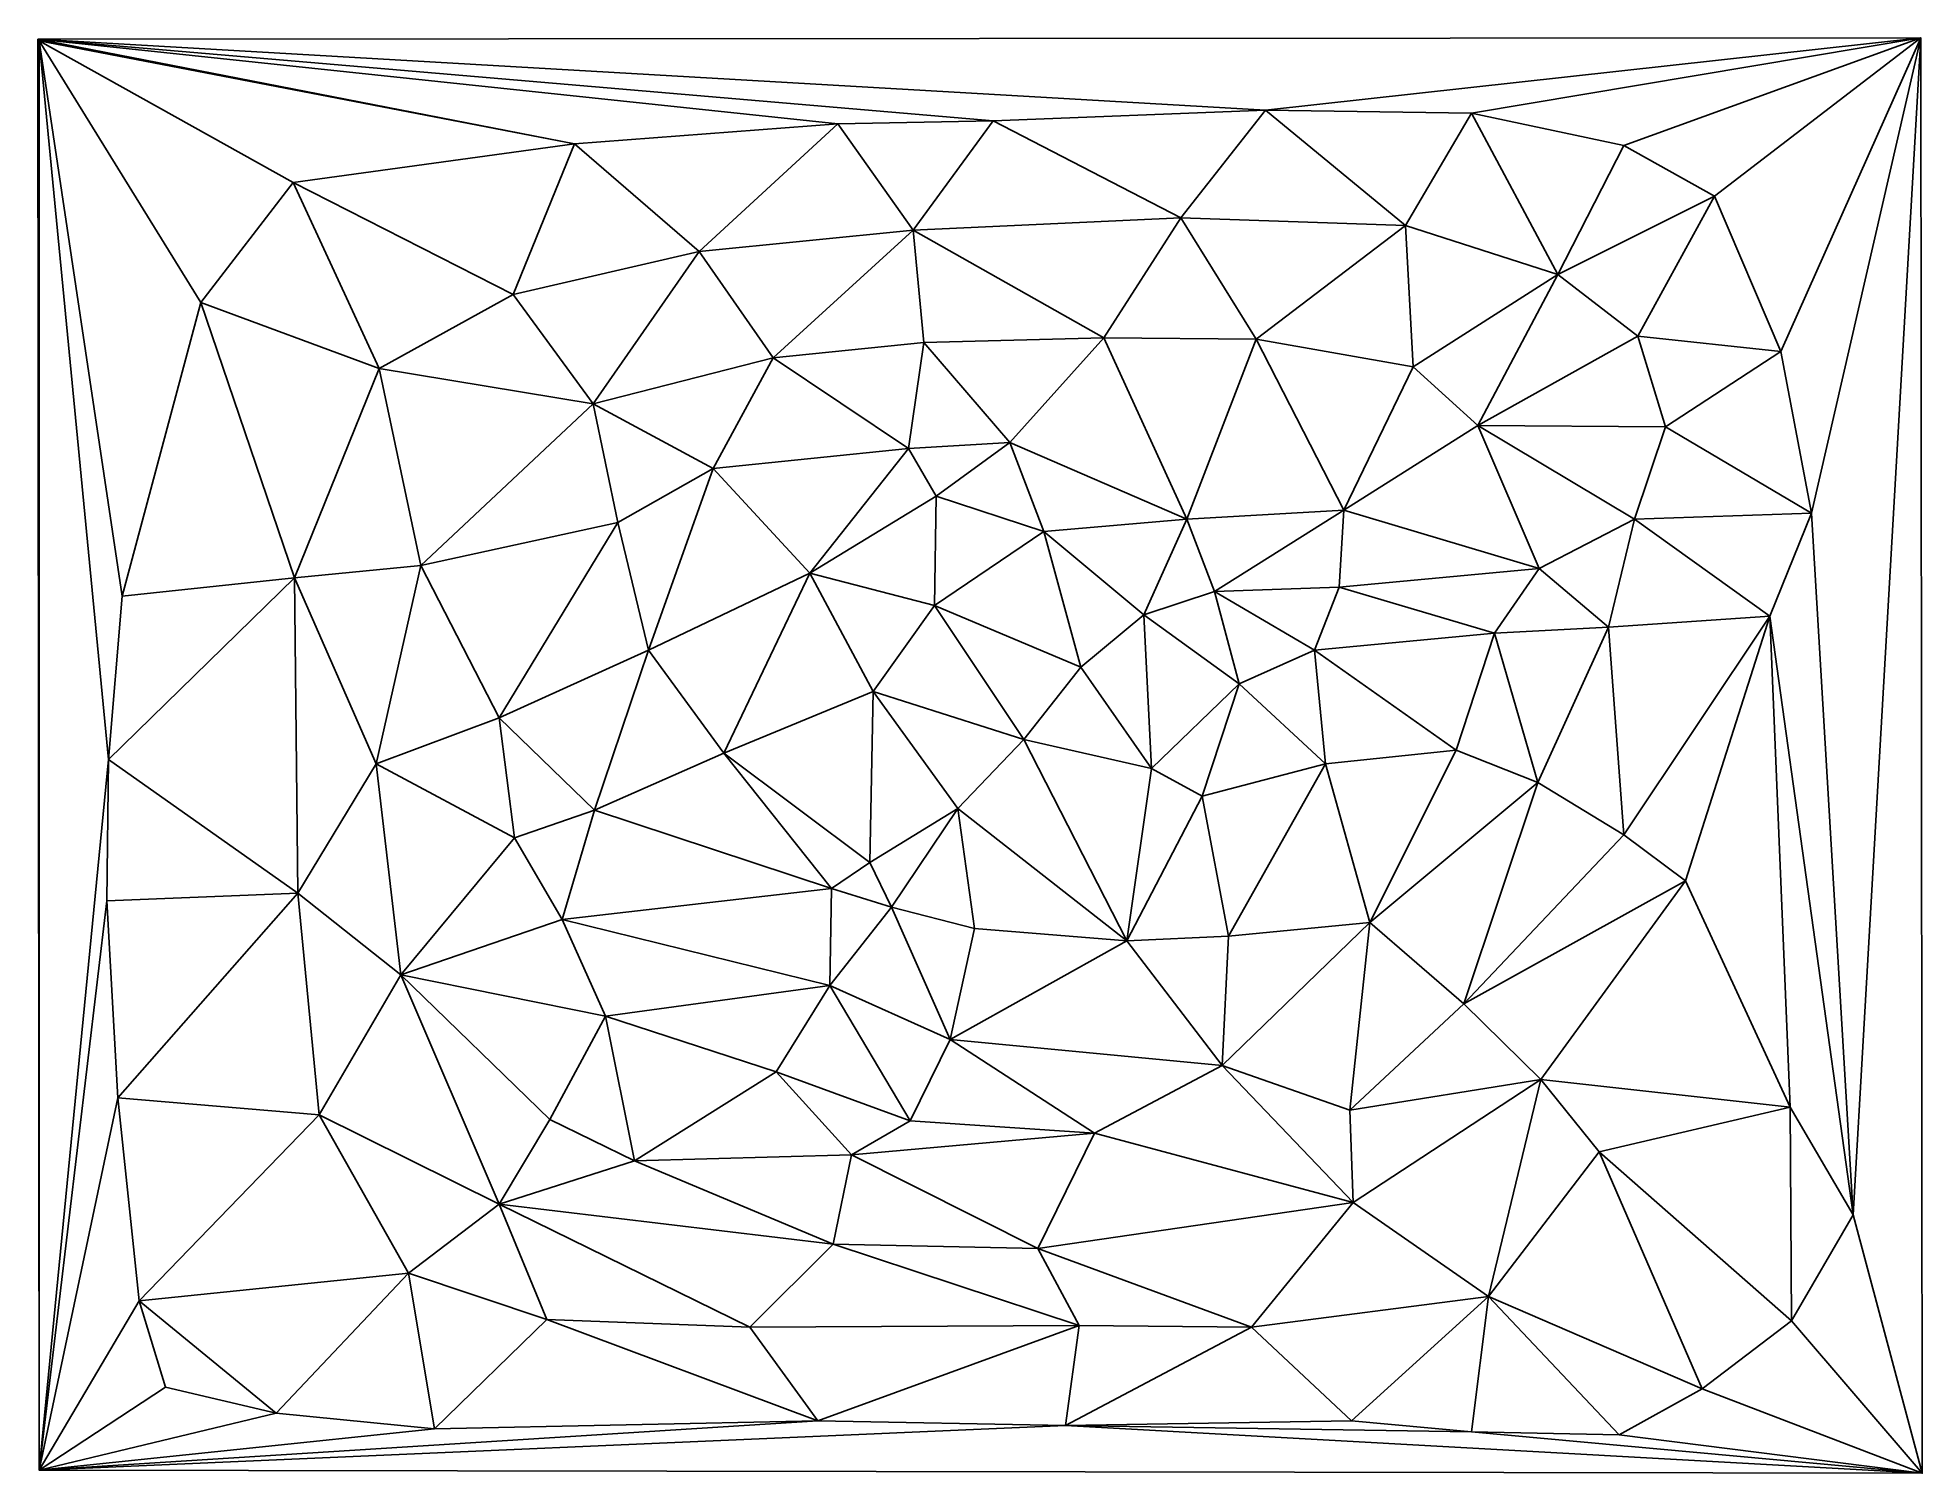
# Model space of a CAD drawing. Header units: metres. Extents: x 6 to 9939, y 14 to 7580.
import ezdxf

# ---------------------------------------------------------------- set-up
doc = ezdxf.new("R2010")
doc.units = ezdxf.units.M

msp = doc.modelspace()

# ---------------------------------------------------------------- linework, layer by layer
at = {"layer": 'UNCON', "linetype": 'CONTINUOUS'}
for points in [[(6.082, 7571.457, 2500), (9931.076, 7579.566, 2500), (6476.789, 7198.459, 3000), (6.082, 7571.457, 2500)], [(6.082, 7571.457, 2500), (14.19, 7563.349, 2500), (14.19, 30.407, 2500), (6.082, 7571.457, 2500)], [(6.082, 7571.457, 2500), (2836.003, 7020.069, 3000), (14.19, 7563.349, 2500), (6.082, 7571.457, 2500)], [(6.082, 7571.457, 2500), (4222.583, 7125.481, 3000), (2836.003, 7020.069, 3000), (6.082, 7571.457, 2500)], [(6.082, 7571.457, 2500), (5041.557, 7141.699, 3000), (4222.583, 7125.481, 3000), (6.082, 7571.457, 2500)], [(6.082, 7571.457, 2500), (6476.789, 7198.459, 3000), (5041.557, 7141.699, 3000), (6.082, 7571.457, 2500)], [(14.19, 30.407, 2500), (14.19, 7563.349, 2500), (379.08, 3776.607, 3000), (14.19, 30.407, 2500)], [(14.19, 7563.349, 2500), (452.058, 4636.124, 3000), (379.08, 3776.607, 3000), (14.19, 7563.349, 2500)], [(14.19, 7563.349, 2500), (865.599, 6184.877, 3000), (452.058, 4636.124, 3000), (14.19, 7563.349, 2500)], [(14.19, 7563.349, 2500), (1352.118, 6817.352, 3000), (865.599, 6184.877, 3000), (14.19, 7563.349, 2500)], [(14.19, 7563.349, 2500), (2836.003, 7020.069, 3000), (1352.118, 6817.352, 3000), (14.19, 7563.349, 2500)], [(6476.789, 7198.459, 3000), (9931.076, 7579.566, 2500), (7563.349, 7182.242, 3000), (6476.789, 7198.459, 3000)], [(7563.349, 7182.242, 3000), (9931.076, 7579.566, 2500), (8366.106, 7011.96, 3000), (7563.349, 7182.242, 3000)], [(8366.106, 7011.96, 3000), (9931.076, 7579.566, 2500), (8844.516, 6744.374, 3000), (8366.106, 7011.96, 3000)], [(8844.516, 6744.374, 3000), (9931.076, 7579.566, 2500), (9193.189, 5925.4, 3000), (8844.516, 6744.374, 3000)], [(9193.189, 5925.4, 3000), (9931.076, 7579.566, 2500), (9355.362, 5073.991, 3000), (9193.189, 5925.4, 3000)], [(9355.362, 5073.991, 3000), (9931.076, 7579.566, 2500), (9574.296, 1376.444, 3000), (9355.362, 5073.991, 3000)], [(9574.296, 1376.444, 3000), (9931.076, 7579.566, 2500), (9939.185, 14.19, 2500), (9574.296, 1376.444, 3000)], [(5041.557, 7141.699, 3000), (6476.789, 7198.459, 3000), (6030.813, 6630.853, 3500), (5041.557, 7141.699, 3000)], [(6030.813, 6630.853, 3500), (6476.789, 7198.459, 3000), (7214.677, 6590.31, 3500), (6030.813, 6630.853, 3500)], [(6476.789, 7198.459, 3000), (7563.349, 7182.242, 3000), (7214.677, 6590.31, 3500), (6476.789, 7198.459, 3000)], [(7214.677, 6590.31, 3500), (7563.349, 7182.242, 3000), (8017.434, 6330.833, 3500), (7214.677, 6590.31, 3500)], [(7563.349, 7182.242, 3000), (8366.106, 7011.96, 3000), (8017.434, 6330.833, 3500), (7563.349, 7182.242, 3000)], [(2836.003, 7020.069, 3000), (4222.583, 7125.481, 3000), (3492.804, 6452.463, 3500), (2836.003, 7020.069, 3000)], [(3492.804, 6452.463, 3500), (4222.583, 7125.481, 3000), (4619.907, 6565.984, 3500), (3492.804, 6452.463, 3500)], [(4222.583, 7125.481, 3000), (5041.557, 7141.699, 3000), (4619.907, 6565.984, 3500), (4222.583, 7125.481, 3000)], [(4619.907, 6565.984, 3500), (5041.557, 7141.699, 3000), (6030.813, 6630.853, 3500), (4619.907, 6565.984, 3500)], [(1352.118, 6817.352, 3000), (2836.003, 7020.069, 3000), (2511.656, 6225.421, 3500), (1352.118, 6817.352, 3000)], [(2511.656, 6225.421, 3500), (2836.003, 7020.069, 3000), (3492.804, 6452.463, 3500), (2511.656, 6225.421, 3500)], [(8017.434, 6330.833, 3500), (8366.106, 7011.96, 3000), (8844.516, 6744.374, 3000), (8017.434, 6330.833, 3500)], [(865.599, 6184.877, 3000), (1352.118, 6817.352, 3000), (1806.203, 5836.205, 3500), (865.599, 6184.877, 3000)], [(1352.118, 6817.352, 3000), (2511.656, 6225.421, 3500), (1806.203, 5836.205, 3500), (1352.118, 6817.352, 3000)], [(8017.434, 6330.833, 3500), (8844.516, 6744.374, 3000), (8439.084, 6006.487, 3500), (8017.434, 6330.833, 3500)], [(8439.084, 6006.487, 3500), (8844.516, 6744.374, 3000), (9193.189, 5925.4, 3000), (8439.084, 6006.487, 3500)], [(3492.804, 6452.463, 3500), (4619.907, 6565.984, 3500), (3882.019, 5892.966, 4000), (3492.804, 6452.463, 3500)], [(3882.019, 5892.966, 4000), (4619.907, 6565.984, 3500), (4676.667, 5974.052, 4000), (3882.019, 5892.966, 4000)], [(4619.907, 6565.984, 3500), (6030.813, 6630.853, 3500), (5625.38, 5998.378, 4000), (4619.907, 6565.984, 3500)], [(4619.907, 6565.984, 3500), (5625.38, 5998.378, 4000), (4676.667, 5974.052, 4000), (4619.907, 6565.984, 3500)], [(5625.38, 5998.378, 4000), (6030.813, 6630.853, 3500), (6428.137, 5990.269, 4000), (5625.38, 5998.378, 4000)], [(6030.813, 6630.853, 3500), (7214.677, 6590.31, 3500), (6428.137, 5990.269, 4000), (6030.813, 6630.853, 3500)], [(6428.137, 5990.269, 4000), (7214.677, 6590.31, 3500), (7255.22, 5844.314, 4000), (6428.137, 5990.269, 4000)], [(7214.677, 6590.31, 3500), (8017.434, 6330.833, 3500), (7255.22, 5844.314, 4000), (7214.677, 6590.31, 3500)], [(2511.656, 6225.421, 3500), (3492.804, 6452.463, 3500), (2933.306, 5649.706, 4000), (2511.656, 6225.421, 3500)], [(2933.306, 5649.706, 4000), (3492.804, 6452.463, 3500), (3882.019, 5892.966, 4000), (2933.306, 5649.706, 4000)], [(7255.22, 5844.314, 4000), (8017.434, 6330.833, 3500), (7595.783, 5536.185, 4000), (7255.22, 5844.314, 4000)], [(7595.783, 5536.185, 4000), (8017.434, 6330.833, 3500), (8439.084, 6006.487, 3500), (7595.783, 5536.185, 4000)], [(452.058, 4636.124, 3000), (865.599, 6184.877, 3000), (1360.227, 4733.428, 3500), (452.058, 4636.124, 3000)], [(865.599, 6184.877, 3000), (1806.203, 5836.205, 3500), (1360.227, 4733.428, 3500), (865.599, 6184.877, 3000)], [(1806.203, 5836.205, 3500), (2511.656, 6225.421, 3500), (2933.306, 5649.706, 4000), (1806.203, 5836.205, 3500)], [(3882.019, 5892.966, 4000), (4676.667, 5974.052, 4000), (4595.581, 5414.555, 4500), (3882.019, 5892.966, 4000)], [(4595.581, 5414.555, 4500), (4676.667, 5974.052, 4000), (5130.752, 5446.99, 4500), (4595.581, 5414.555, 4500)], [(4676.667, 5974.052, 4000), (5625.38, 5998.378, 4000), (5130.752, 5446.99, 4500), (4676.667, 5974.052, 4000)], [(5130.752, 5446.99, 4500), (5625.38, 5998.378, 4000), (6063.248, 5041.557, 4000), (5130.752, 5446.99, 4500)], [(5625.38, 5998.378, 4000), (6428.137, 5990.269, 4000), (6063.248, 5041.557, 4000), (5625.38, 5998.378, 4000)], [(6063.248, 5041.557, 4000), (6428.137, 5990.269, 4000), (6890.33, 5090.209, 4000), (6063.248, 5041.557, 4000)], [(6428.137, 5990.269, 4000), (7255.22, 5844.314, 4000), (6890.33, 5090.209, 4000), (6428.137, 5990.269, 4000)], [(7595.783, 5536.185, 4000), (8439.084, 6006.487, 3500), (8585.04, 5528.076, 3500), (7595.783, 5536.185, 4000)], [(8439.084, 6006.487, 3500), (9193.189, 5925.4, 3000), (8585.04, 5528.076, 3500), (8439.084, 6006.487, 3500)], [(2933.306, 5649.706, 4000), (3882.019, 5892.966, 4000), (3565.782, 5309.142, 4500), (2933.306, 5649.706, 4000)], [(3565.782, 5309.142, 4500), (3882.019, 5892.966, 4000), (4595.581, 5414.555, 4500), (3565.782, 5309.142, 4500)], [(8585.04, 5528.076, 3500), (9193.189, 5925.4, 3000), (9355.362, 5073.991, 3000), (8585.04, 5528.076, 3500)], [(1360.227, 4733.428, 3500), (1806.203, 5836.205, 3500), (2025.137, 4798.297, 4000), (1360.227, 4733.428, 3500)], [(1806.203, 5836.205, 3500), (2933.306, 5649.706, 4000), (2025.137, 4798.297, 4000), (1806.203, 5836.205, 3500)], [(6890.33, 5090.209, 4000), (7255.22, 5844.314, 4000), (7595.783, 5536.185, 4000), (6890.33, 5090.209, 4000)], [(2025.137, 4798.297, 4000), (2933.306, 5649.706, 4000), (3063.045, 5025.339, 4500), (2025.137, 4798.297, 4000)], [(2933.306, 5649.706, 4000), (3565.782, 5309.142, 4500), (3063.045, 5025.339, 4500), (2933.306, 5649.706, 4000)], [(6890.33, 5090.209, 4000), (7595.783, 5536.185, 4000), (7920.13, 4782.08, 3500), (6890.33, 5090.209, 4000)], [(7595.783, 5536.185, 4000), (8422.866, 5041.557, 3500), (7920.13, 4782.08, 3500), (7595.783, 5536.185, 4000)], [(7595.783, 5536.185, 4000), (8585.04, 5528.076, 3500), (8422.866, 5041.557, 3500), (7595.783, 5536.185, 4000)], [(8422.866, 5041.557, 3500), (8585.04, 5528.076, 3500), (9355.362, 5073.991, 3000), (8422.866, 5041.557, 3500)], [(3565.782, 5309.142, 4500), (4595.581, 5414.555, 4500), (4076.627, 4757.754, 4500), (3565.782, 5309.142, 4500)], [(4076.627, 4757.754, 4500), (4595.581, 5414.555, 4500), (4741.537, 5163.187, 4500), (4076.627, 4757.754, 4500)], [(4595.581, 5414.555, 4500), (5130.752, 5446.99, 4500), (4741.537, 5163.187, 4500), (4595.581, 5414.555, 4500)], [(4741.537, 5163.187, 4500), (5130.752, 5446.99, 4500), (5309.142, 4976.687, 4000), (4741.537, 5163.187, 4500)], [(5130.752, 5446.99, 4500), (6063.248, 5041.557, 4000), (5309.142, 4976.687, 4000), (5130.752, 5446.99, 4500)], [(3063.045, 5025.339, 4500), (3565.782, 5309.142, 4500), (3225.218, 4352.321, 4500), (3063.045, 5025.339, 4500)], [(3225.218, 4352.321, 4500), (3565.782, 5309.142, 4500), (4076.627, 4757.754, 4500), (3225.218, 4352.321, 4500)], [(4076.627, 4757.754, 4500), (4741.537, 5163.187, 4500), (4733.428, 4587.472, 4000), (4076.627, 4757.754, 4500)], [(4733.428, 4587.472, 4000), (4741.537, 5163.187, 4500), (5309.142, 4976.687, 4000), (4733.428, 4587.472, 4000)], [(6063.248, 5041.557, 4000), (6890.33, 5090.209, 4000), (6209.203, 4660.45, 3500), (6063.248, 5041.557, 4000)], [(6209.203, 4660.45, 3500), (6890.33, 5090.209, 4000), (6866.004, 4684.776, 3500), (6209.203, 4660.45, 3500)], [(6866.004, 4684.776, 3500), (6890.33, 5090.209, 4000), (7920.13, 4782.08, 3500), (6866.004, 4684.776, 3500)], [(8422.866, 5041.557, 3500), (9355.362, 5073.991, 3000), (9136.428, 4530.711, 3000), (8422.866, 5041.557, 3500)], [(9136.428, 4530.711, 3000), (9355.362, 5073.991, 3000), (9574.296, 1376.444, 3000), (9136.428, 4530.711, 3000)], [(2025.137, 4798.297, 4000), (3063.045, 5025.339, 4500), (2438.678, 3995.54, 4500), (2025.137, 4798.297, 4000)], [(2438.678, 3995.54, 4500), (3063.045, 5025.339, 4500), (3225.218, 4352.321, 4500), (2438.678, 3995.54, 4500)], [(4733.428, 4587.472, 4000), (5309.142, 4976.687, 4000), (5503.75, 4263.126, 3500), (4733.428, 4587.472, 4000)], [(5309.142, 4976.687, 4000), (6063.248, 5041.557, 4000), (5836.205, 4538.82, 3500), (5309.142, 4976.687, 4000)], [(5309.142, 4976.687, 4000), (5836.205, 4538.82, 3500), (5503.75, 4263.126, 3500), (5309.142, 4976.687, 4000)], [(5836.205, 4538.82, 3500), (6063.248, 5041.557, 4000), (6209.203, 4660.45, 3500), (5836.205, 4538.82, 3500)], [(7920.13, 4782.08, 3500), (8422.866, 5041.557, 3500), (8285.019, 4473.951, 3000), (7920.13, 4782.08, 3500)], [(8285.019, 4473.951, 3000), (8422.866, 5041.557, 3500), (9136.428, 4530.711, 3000), (8285.019, 4473.951, 3000)], [(1360.227, 4733.428, 3500), (2025.137, 4798.297, 4000), (1789.986, 3752.281, 4000), (1360.227, 4733.428, 3500)], [(1789.986, 3752.281, 4000), (2025.137, 4798.297, 4000), (2438.678, 3995.54, 4500), (1789.986, 3752.281, 4000)], [(6866.004, 4684.776, 3500), (7920.13, 4782.08, 3500), (7684.979, 4441.516, 3000), (6866.004, 4684.776, 3500)], [(7684.979, 4441.516, 3000), (7920.13, 4782.08, 3500), (8285.019, 4473.951, 3000), (7684.979, 4441.516, 3000)], [(379.08, 3776.607, 3000), (1360.227, 4733.428, 3500), (1376.444, 3071.153, 3500), (379.08, 3776.607, 3000)], [(379.08, 3776.607, 3000), (452.058, 4636.124, 3000), (1360.227, 4733.428, 3500), (379.08, 3776.607, 3000)], [(1360.227, 4733.428, 3500), (1789.986, 3752.281, 4000), (1376.444, 3071.153, 3500), (1360.227, 4733.428, 3500)], [(3225.218, 4352.321, 4500), (4076.627, 4757.754, 4500), (3622.542, 3809.041, 4000), (3225.218, 4352.321, 4500)], [(3622.542, 3809.041, 4000), (4076.627, 4757.754, 4500), (4409.082, 4133.387, 4000), (3622.542, 3809.041, 4000)], [(4076.627, 4757.754, 4500), (4733.428, 4587.472, 4000), (4409.082, 4133.387, 4000), (4076.627, 4757.754, 4500)], [(6209.203, 4660.45, 3500), (6866.004, 4684.776, 3500), (6736.266, 4352.321, 3000), (6209.203, 4660.45, 3500)], [(6736.266, 4352.321, 3000), (6866.004, 4684.776, 3500), (7684.979, 4441.516, 3000), (6736.266, 4352.321, 3000)], [(4409.082, 4133.387, 4000), (4733.428, 4587.472, 4000), (5203.73, 3882.019, 3500), (4409.082, 4133.387, 4000)], [(4733.428, 4587.472, 4000), (5503.75, 4263.126, 3500), (5203.73, 3882.019, 3500), (4733.428, 4587.472, 4000)], [(5836.205, 4538.82, 3500), (6209.203, 4660.45, 3500), (6338.942, 4173.931, 3000), (5836.205, 4538.82, 3500)], [(6209.203, 4660.45, 3500), (6736.266, 4352.321, 3000), (6338.942, 4173.931, 3000), (6209.203, 4660.45, 3500)], [(5503.75, 4263.126, 3500), (5836.205, 4538.82, 3500), (5876.748, 3727.955, 3000), (5503.75, 4263.126, 3500)], [(5836.205, 4538.82, 3500), (6338.942, 4173.931, 3000), (5876.748, 3727.955, 3000), (5836.205, 4538.82, 3500)], [(7684.979, 4441.516, 3000), (8285.019, 4473.951, 3000), (7912.021, 3654.977, 3000), (7684.979, 4441.516, 3000)], [(7912.021, 3654.977, 3000), (8285.019, 4473.951, 3000), (8366.106, 3379.282, 3000), (7912.021, 3654.977, 3000)], [(8285.019, 4473.951, 3000), (9136.428, 4530.711, 3000), (8366.106, 3379.282, 3000), (8285.019, 4473.951, 3000)], [(8366.106, 3379.282, 3000), (9136.428, 4530.711, 3000), (8690.452, 3136.023, 3000), (8366.106, 3379.282, 3000)], [(8690.452, 3136.023, 3000), (9136.428, 4530.711, 3000), (9241.841, 1944.05, 3000), (8690.452, 3136.023, 3000)], [(9136.428, 4530.711, 3000), (9574.296, 1376.444, 3000), (9241.841, 1944.05, 3000), (9136.428, 4530.711, 3000)], [(6736.266, 4352.321, 3000), (7684.979, 4441.516, 3000), (7482.262, 3825.258, 3000), (6736.266, 4352.321, 3000)], [(7482.262, 3825.258, 3000), (7684.979, 4441.516, 3000), (7912.021, 3654.977, 3000), (7482.262, 3825.258, 3000)], [(2438.678, 3995.54, 4500), (3225.218, 4352.321, 4500), (2941.415, 3509.021, 4000), (2438.678, 3995.54, 4500)], [(2941.415, 3509.021, 4000), (3225.218, 4352.321, 4500), (3622.542, 3809.041, 4000), (2941.415, 3509.021, 4000)], [(6338.942, 4173.931, 3000), (6736.266, 4352.321, 3000), (6793.026, 3752.281, 3000), (6338.942, 4173.931, 3000)], [(6736.266, 4352.321, 3000), (7482.262, 3825.258, 3000), (6793.026, 3752.281, 3000), (6736.266, 4352.321, 3000)], [(5203.73, 3882.019, 3500), (5503.75, 4263.126, 3500), (5876.748, 3727.955, 3000), (5203.73, 3882.019, 3500)], [(5876.748, 3727.955, 3000), (6338.942, 4173.931, 3000), (6144.334, 3581.999, 3000), (5876.748, 3727.955, 3000)], [(6144.334, 3581.999, 3000), (6338.942, 4173.931, 3000), (6793.026, 3752.281, 3000), (6144.334, 3581.999, 3000)], [(3622.542, 3809.041, 4000), (4409.082, 4133.387, 4000), (4392.864, 3233.327, 3500), (3622.542, 3809.041, 4000)], [(4392.864, 3233.327, 3500), (4409.082, 4133.387, 4000), (4855.058, 3517.13, 3500), (4392.864, 3233.327, 3500)], [(4409.082, 4133.387, 4000), (5203.73, 3882.019, 3500), (4855.058, 3517.13, 3500), (4409.082, 4133.387, 4000)], [(1789.986, 3752.281, 4000), (2438.678, 3995.54, 4500), (2519.765, 3363.065, 4000), (1789.986, 3752.281, 4000)], [(2438.678, 3995.54, 4500), (2941.415, 3509.021, 4000), (2519.765, 3363.065, 4000), (2438.678, 3995.54, 4500)], [(4855.058, 3517.13, 3500), (5203.73, 3882.019, 3500), (5747.01, 2819.785, 3500), (4855.058, 3517.13, 3500)], [(5203.73, 3882.019, 3500), (5876.748, 3727.955, 3000), (5747.01, 2819.785, 3500), (5203.73, 3882.019, 3500)], [(14.19, 30.407, 2500), (379.08, 3776.607, 3000), (370.971, 3030.61, 3000), (14.19, 30.407, 2500)], [(370.971, 3030.61, 3000), (379.08, 3776.607, 3000), (1376.444, 3071.153, 3500), (370.971, 3030.61, 3000)], [(2941.415, 3509.021, 4000), (3622.542, 3809.041, 4000), (4190.148, 3095.479, 3500), (2941.415, 3509.021, 4000)], [(3622.542, 3809.041, 4000), (4392.864, 3233.327, 3500), (4190.148, 3095.479, 3500), (3622.542, 3809.041, 4000)], [(6793.026, 3752.281, 3000), (7482.262, 3825.258, 3000), (7028.177, 2917.089, 3500), (6793.026, 3752.281, 3000)], [(7028.177, 2917.089, 3500), (7482.262, 3825.258, 3000), (7912.021, 3654.977, 3000), (7028.177, 2917.089, 3500)], [(1376.444, 3071.153, 3500), (1789.986, 3752.281, 4000), (1919.724, 2641.395, 4000), (1376.444, 3071.153, 3500)], [(1789.986, 3752.281, 4000), (2519.765, 3363.065, 4000), (1919.724, 2641.395, 4000), (1789.986, 3752.281, 4000)], [(5747.01, 2819.785, 3500), (5876.748, 3727.955, 3000), (6144.334, 3581.999, 3000), (5747.01, 2819.785, 3500)], [(6144.334, 3581.999, 3000), (6793.026, 3752.281, 3000), (6282.181, 2844.111, 3500), (6144.334, 3581.999, 3000)], [(6282.181, 2844.111, 3500), (6793.026, 3752.281, 3000), (7028.177, 2917.089, 3500), (6282.181, 2844.111, 3500)], [(5747.01, 2819.785, 3500), (6144.334, 3581.999, 3000), (6282.181, 2844.111, 3500), (5747.01, 2819.785, 3500)], [(7028.177, 2917.089, 3500), (7912.021, 3654.977, 3000), (7522.806, 2487.33, 3500), (7028.177, 2917.089, 3500)], [(7522.806, 2487.33, 3500), (7912.021, 3654.977, 3000), (8366.106, 3379.282, 3000), (7522.806, 2487.33, 3500)], [(2519.765, 3363.065, 4000), (2941.415, 3509.021, 4000), (2771.133, 2933.306, 4000), (2519.765, 3363.065, 4000)], [(2771.133, 2933.306, 4000), (2941.415, 3509.021, 4000), (4190.148, 3095.479, 3500), (2771.133, 2933.306, 4000)], [(4392.864, 3233.327, 3500), (4855.058, 3517.13, 3500), (4506.386, 2998.176, 3500), (4392.864, 3233.327, 3500)], [(4506.386, 2998.176, 3500), (4855.058, 3517.13, 3500), (4944.253, 2884.654, 3500), (4506.386, 2998.176, 3500)], [(4855.058, 3517.13, 3500), (5747.01, 2819.785, 3500), (4944.253, 2884.654, 3500), (4855.058, 3517.13, 3500)], [(7522.806, 2487.33, 3500), (8366.106, 3379.282, 3000), (8690.452, 3136.023, 3000), (7522.806, 2487.33, 3500)], [(1919.724, 2641.395, 4000), (2519.765, 3363.065, 4000), (2771.133, 2933.306, 4000), (1919.724, 2641.395, 4000)], [(4190.148, 3095.479, 3500), (4392.864, 3233.327, 3500), (4506.386, 2998.176, 3500), (4190.148, 3095.479, 3500)], [(2771.133, 2933.306, 4000), (4190.148, 3095.479, 3500), (4182.039, 2584.634, 4000), (2771.133, 2933.306, 4000)], [(4182.039, 2584.634, 4000), (4190.148, 3095.479, 3500), (4506.386, 2998.176, 3500), (4182.039, 2584.634, 4000)], [(7522.806, 2487.33, 3500), (8690.452, 3136.023, 3000), (7928.238, 2090.006, 3500), (7522.806, 2487.33, 3500)], [(7928.238, 2090.006, 3500), (8690.452, 3136.023, 3000), (9241.841, 1944.05, 3000), (7928.238, 2090.006, 3500)], [(14.19, 30.407, 2500), (370.971, 3030.61, 3000), (427.732, 1992.702, 3000), (14.19, 30.407, 2500)], [(370.971, 3030.61, 3000), (1376.444, 3071.153, 3500), (427.732, 1992.702, 3000), (370.971, 3030.61, 3000)], [(427.732, 1992.702, 3000), (1376.444, 3071.153, 3500), (1489.966, 1903.507, 3500), (427.732, 1992.702, 3000)], [(1376.444, 3071.153, 3500), (1919.724, 2641.395, 4000), (1489.966, 1903.507, 3500), (1376.444, 3071.153, 3500)], [(4182.039, 2584.634, 4000), (4506.386, 2998.176, 3500), (4814.515, 2300.831, 4000), (4182.039, 2584.634, 4000)], [(4506.386, 2998.176, 3500), (4944.253, 2884.654, 3500), (4814.515, 2300.831, 4000), (4506.386, 2998.176, 3500)], [(1919.724, 2641.395, 4000), (2771.133, 2933.306, 4000), (2998.176, 2422.461, 4500), (1919.724, 2641.395, 4000)], [(2771.133, 2933.306, 4000), (4182.039, 2584.634, 4000), (2998.176, 2422.461, 4500), (2771.133, 2933.306, 4000)], [(4814.515, 2300.831, 4000), (4944.253, 2884.654, 3500), (5747.01, 2819.785, 3500), (4814.515, 2300.831, 4000)], [(6249.747, 2162.984, 4000), (7028.177, 2917.089, 3500), (6922.765, 1927.833, 4000), (6249.747, 2162.984, 4000)], [(6249.747, 2162.984, 4000), (6282.181, 2844.111, 3500), (7028.177, 2917.089, 3500), (6249.747, 2162.984, 4000)], [(6922.765, 1927.833, 4000), (7028.177, 2917.089, 3500), (7522.806, 2487.33, 3500), (6922.765, 1927.833, 4000)], [(4814.515, 2300.831, 4000), (5747.01, 2819.785, 3500), (6249.747, 2162.984, 4000), (4814.515, 2300.831, 4000)], [(5747.01, 2819.785, 3500), (6282.181, 2844.111, 3500), (6249.747, 2162.984, 4000), (5747.01, 2819.785, 3500)], [(1489.966, 1903.507, 3500), (1919.724, 2641.395, 4000), (2438.678, 1433.205, 4000), (1489.966, 1903.507, 3500)], [(1919.724, 2641.395, 4000), (2706.264, 1879.181, 4500), (2438.678, 1433.205, 4000), (1919.724, 2641.395, 4000)], [(1919.724, 2641.395, 4000), (2998.176, 2422.461, 4500), (2706.264, 1879.181, 4500), (1919.724, 2641.395, 4000)], [(2998.176, 2422.461, 4500), (4182.039, 2584.634, 4000), (3898.236, 2130.549, 4500), (2998.176, 2422.461, 4500)], [(3898.236, 2130.549, 4500), (4182.039, 2584.634, 4000), (4603.69, 1871.072, 4500), (3898.236, 2130.549, 4500)], [(4182.039, 2584.634, 4000), (4814.515, 2300.831, 4000), (4603.69, 1871.072, 4500), (4182.039, 2584.634, 4000)], [(6922.765, 1927.833, 4000), (7522.806, 2487.33, 3500), (7928.238, 2090.006, 3500), (6922.765, 1927.833, 4000)], [(2706.264, 1879.181, 4500), (2998.176, 2422.461, 4500), (3152.24, 1660.247, 4500), (2706.264, 1879.181, 4500)], [(2998.176, 2422.461, 4500), (3898.236, 2130.549, 4500), (3152.24, 1660.247, 4500), (2998.176, 2422.461, 4500)], [(4603.69, 1871.072, 4500), (4814.515, 2300.831, 4000), (5576.728, 1806.203, 4500), (4603.69, 1871.072, 4500)], [(4814.515, 2300.831, 4000), (6249.747, 2162.984, 4000), (5576.728, 1806.203, 4500), (4814.515, 2300.831, 4000)], [(3152.24, 1660.247, 4500), (3898.236, 2130.549, 4500), (4295.561, 1692.682, 4500), (3152.24, 1660.247, 4500)], [(3898.236, 2130.549, 4500), (4603.69, 1871.072, 4500), (4295.561, 1692.682, 4500), (3898.236, 2130.549, 4500)], [(5576.728, 1806.203, 4500), (6249.747, 2162.984, 4000), (6938.982, 1441.314, 4000), (5576.728, 1806.203, 4500)], [(6249.747, 2162.984, 4000), (6922.765, 1927.833, 4000), (6938.982, 1441.314, 4000), (6249.747, 2162.984, 4000)], [(6922.765, 1927.833, 4000), (7928.238, 2090.006, 3500), (6938.982, 1441.314, 4000), (6922.765, 1927.833, 4000)], [(6938.982, 1441.314, 4000), (7928.238, 2090.006, 3500), (7652.544, 946.686, 3500), (6938.982, 1441.314, 4000)], [(7652.544, 946.686, 3500), (7928.238, 2090.006, 3500), (8236.367, 1708.899, 3500), (7652.544, 946.686, 3500)], [(7928.238, 2090.006, 3500), (9241.841, 1944.05, 3000), (8236.367, 1708.899, 3500), (7928.238, 2090.006, 3500)], [(14.19, 30.407, 2500), (427.732, 1992.702, 3000), (541.253, 922.36, 3000), (14.19, 30.407, 2500)], [(427.732, 1992.702, 3000), (1489.966, 1903.507, 3500), (541.253, 922.36, 3000), (427.732, 1992.702, 3000)], [(541.253, 922.36, 3000), (1489.966, 1903.507, 3500), (1960.268, 1068.315, 3500), (541.253, 922.36, 3000)], [(1489.966, 1903.507, 3500), (2438.678, 1433.205, 4000), (1960.268, 1068.315, 3500), (1489.966, 1903.507, 3500)], [(8236.367, 1708.899, 3500), (9241.841, 1944.05, 3000), (9249.949, 816.947, 3000), (8236.367, 1708.899, 3500)], [(9241.841, 1944.05, 3000), (9574.296, 1376.444, 3000), (9249.949, 816.947, 3000), (9241.841, 1944.05, 3000)], [(2438.678, 1433.205, 4000), (2706.264, 1879.181, 4500), (3152.24, 1660.247, 4500), (2438.678, 1433.205, 4000)], [(4295.561, 1692.682, 4500), (4603.69, 1871.072, 4500), (5576.728, 1806.203, 4500), (4295.561, 1692.682, 4500)], [(4295.561, 1692.682, 4500), (5576.728, 1806.203, 4500), (5276.708, 1198.054, 4000), (4295.561, 1692.682, 4500)], [(5276.708, 1198.054, 4000), (5576.728, 1806.203, 4500), (6938.982, 1441.314, 4000), (5276.708, 1198.054, 4000)], [(3152.24, 1660.247, 4500), (4295.561, 1692.682, 4500), (4198.257, 1222.38, 4000), (3152.24, 1660.247, 4500)], [(4198.257, 1222.38, 4000), (4295.561, 1692.682, 4500), (5276.708, 1198.054, 4000), (4198.257, 1222.38, 4000)], [(7652.544, 946.686, 3500), (8236.367, 1708.899, 3500), (8779.647, 460.166, 3000), (7652.544, 946.686, 3500)], [(8236.367, 1708.899, 3500), (9249.949, 816.947, 3000), (8779.647, 460.166, 3000), (8236.367, 1708.899, 3500)], [(2438.678, 1433.205, 4000), (3152.24, 1660.247, 4500), (4198.257, 1222.38, 4000), (2438.678, 1433.205, 4000)], [(1960.268, 1068.315, 3500), (2438.678, 1433.205, 4000), (2690.047, 825.056, 3500), (1960.268, 1068.315, 3500)], [(2438.678, 1433.205, 4000), (3760.389, 784.512, 3500), (2690.047, 825.056, 3500), (2438.678, 1433.205, 4000)], [(2438.678, 1433.205, 4000), (4198.257, 1222.38, 4000), (3760.389, 784.512, 3500), (2438.678, 1433.205, 4000)], [(5276.708, 1198.054, 4000), (6938.982, 1441.314, 4000), (6403.811, 784.512, 3500), (5276.708, 1198.054, 4000)], [(6403.811, 784.512, 3500), (6938.982, 1441.314, 4000), (7652.544, 946.686, 3500), (6403.811, 784.512, 3500)], [(9249.949, 816.947, 3000), (9574.296, 1376.444, 3000), (9939.185, 14.19, 2500), (9249.949, 816.947, 3000)], [(3760.389, 784.512, 3500), (4198.257, 1222.38, 4000), (5495.641, 792.621, 3500), (3760.389, 784.512, 3500)], [(4198.257, 1222.38, 4000), (5276.708, 1198.054, 4000), (5495.641, 792.621, 3500), (4198.257, 1222.38, 4000)], [(5276.708, 1198.054, 4000), (6403.811, 784.512, 3500), (5495.641, 792.621, 3500), (5276.708, 1198.054, 4000)], [(541.253, 922.36, 3000), (1960.268, 1068.315, 3500), (1262.923, 330.428, 3000), (541.253, 922.36, 3000)], [(1262.923, 330.428, 3000), (1960.268, 1068.315, 3500), (2098.115, 249.341, 3000), (1262.923, 330.428, 3000)], [(1960.268, 1068.315, 3500), (2690.047, 825.056, 3500), (2098.115, 249.341, 3000), (1960.268, 1068.315, 3500)], [(14.19, 30.407, 2500), (541.253, 922.36, 3000), (679.1, 468.275, 3000), (14.19, 30.407, 2500)], [(541.253, 922.36, 3000), (1262.923, 330.428, 3000), (679.1, 468.275, 3000), (541.253, 922.36, 3000)], [(6403.811, 784.512, 3500), (7652.544, 946.686, 3500), (6930.874, 289.884, 3000), (6403.811, 784.512, 3500)], [(6930.874, 289.884, 3000), (7652.544, 946.686, 3500), (7563.349, 233.124, 3000), (6930.874, 289.884, 3000)], [(7563.349, 233.124, 3000), (7652.544, 946.686, 3500), (8341.78, 216.907, 3000), (7563.349, 233.124, 3000)], [(7652.544, 946.686, 3500), (8779.647, 460.166, 3000), (8341.78, 216.907, 3000), (7652.544, 946.686, 3500)], [(2098.115, 249.341, 3000), (2690.047, 825.056, 3500), (4117.17, 289.884, 3000), (2098.115, 249.341, 3000)], [(2690.047, 825.056, 3500), (3760.389, 784.512, 3500), (4117.17, 289.884, 3000), (2690.047, 825.056, 3500)], [(8779.647, 460.166, 3000), (9249.949, 816.947, 3000), (9939.185, 14.19, 2500), (8779.647, 460.166, 3000)], [(3760.389, 784.512, 3500), (5495.641, 792.621, 3500), (4117.17, 289.884, 3000), (3760.389, 784.512, 3500)], [(4117.17, 289.884, 3000), (5495.641, 792.621, 3500), (5422.664, 265.558, 3000), (4117.17, 289.884, 3000)], [(5422.664, 265.558, 3000), (5495.641, 792.621, 3500), (6403.811, 784.512, 3500), (5422.664, 265.558, 3000)], [(5422.664, 265.558, 3000), (6403.811, 784.512, 3500), (6930.874, 289.884, 3000), (5422.664, 265.558, 3000)], [(14.19, 30.407, 2500), (679.1, 468.275, 3000), (1262.923, 330.428, 3000), (14.19, 30.407, 2500)], [(8341.78, 216.907, 3000), (8779.647, 460.166, 3000), (9939.185, 14.19, 2500), (8341.78, 216.907, 3000)], [(14.19, 30.407, 2500), (1262.923, 330.428, 3000), (2098.115, 249.341, 3000), (14.19, 30.407, 2500)], [(14.19, 30.407, 2500), (4117.17, 289.884, 3000), (5422.664, 265.558, 3000), (14.19, 30.407, 2500)], [(14.19, 30.407, 2500), (2098.115, 249.341, 3000), (4117.17, 289.884, 3000), (14.19, 30.407, 2500)], [(14.19, 30.407, 2500), (5422.664, 265.558, 3000), (9939.185, 14.19, 2500), (14.19, 30.407, 2500)], [(5422.664, 265.558, 3000), (6930.874, 289.884, 3000), (7563.349, 233.124, 3000), (5422.664, 265.558, 3000)], [(5422.664, 265.558, 3000), (7563.349, 233.124, 3000), (9939.185, 14.19, 2500), (5422.664, 265.558, 3000)], [(7563.349, 233.124, 3000), (8341.78, 216.907, 3000), (9939.185, 14.19, 2500), (7563.349, 233.124, 3000)]]:
    msp.add_3dface(points, dxfattribs=at)

doc.saveas('drawing.dxf')
